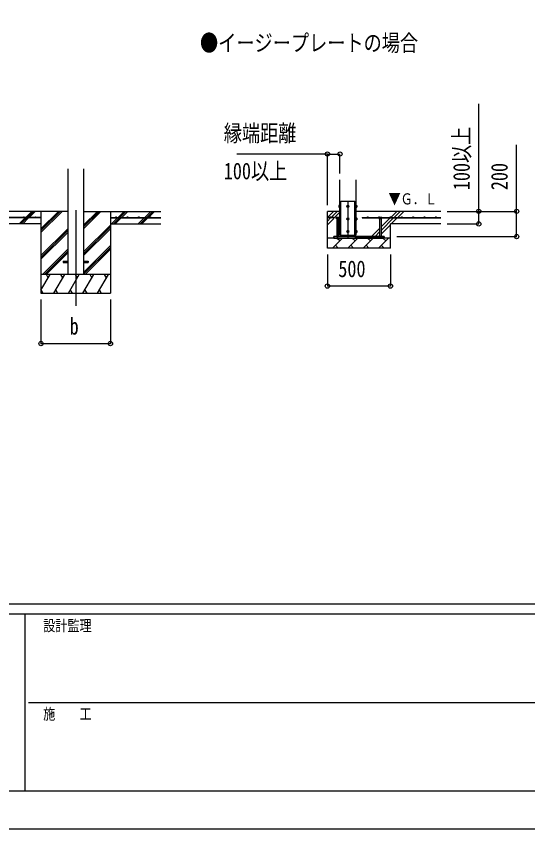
# Model space of a CAD drawing. Units: millimetres, scale not verified. Extents: x -16820 to 16820, y -11880 to 11880.
# Drawn here: x -5287 to -1234, y -11880 to -5438 of the extents above; entities that cross this region are included whole.
import ezdxf
from ezdxf.enums import TextEntityAlignment as Align

# ---------------------------------------------------------------- set-up
doc = ezdxf.new("R2010")
doc.units = ezdxf.units.MM
doc.header["$LTSCALE"] = 50
for name, color, linetype in [('0-2_USER1', 3, 'Continuous'), ('0-4_YKK_12', 2, 'Continuous'), ('0-5_YKK_13', 4, 'Continuous'), ('0-6_YKK_A1', 4, 'Continuous'), ('0-7_YKK_D', 6, 'Continuous'), ('0-8_YKK_ZWAK', 7, 'Continuous')]:
    doc.layers.add(name, color=color, linetype=linetype)
doc.styles.add('ＭＳ ゴシック', font='')
doc.styles.get('ＭＳ ゴシック').set_extended_font_data('MS Gothic')

msp = doc.modelspace()

# ---------------------------------------------------------------- linework, layer by layer
at = {"layer": '0-4_YKK_12'}
for p, q in [((-2659.02, -6902.5), (-2659.02, -7202.5)), ((-4815.62, -6975.79), (-4815.62, -7735))]:
    msp.add_line(p, q, dxfattribs=at)
at = {"layer": '0-5_YKK_13'}
for p, q in [((-2729.72, -6938.51), (-2729.14, -6937.51)), ((-2729.72, -6938.51), (-2729.72, -6951.5)), ((-2729.72, -6951.5), (-2729.14, -6952.51)), ((-2724.22, -6937.51), (-2729.14, -6937.51)), ((-2724.22, -6941.25), (-2729.14, -6941.25)), ((-2724.22, -6948.75), (-2729.14, -6948.75)), ((-2724.22, -6952.51), (-2729.14, -6952.51)), ((-2724.22, -6937.51), (-2724.22, -6952.51)), ((-2722.62, -6937.96), (-2724.22, -6937.96)), ((-2724.22, -6944.5), (-2724.22, -6937.96)), ((-2724.22, -6944.5), (-2722.62, -6944.5)), ((-2724.22, -6945.5), (-2722.62, -6945.5)), ((-2724.22, -6952.05), (-2724.22, -6945.5)), ((-2724.22, -6952.05), (-2722.62, -6952.05)), ((-2722.62, -6944.5), (-2722.62, -6937.96)), ((-2722.62, -6952.05), (-2722.62, -6945.5)), ((-2715.02, -7175), (-2715.02, -6905)), ((-2715.02, -6905), (-2603.02, -6905)), ((-2603.02, -7175), (-2603.02, -6905)), ((-2595.42, -6937.95), (-2593.82, -6937.95)), ((-2595.42, -6944.5), (-2595.42, -6937.95)), ((-2593.82, -6944.5), (-2595.42, -6944.5)), ((-2593.82, -6945.5), (-2595.42, -6945.5)), ((-2595.42, -6952.05), (-2595.42, -6945.5)), ((-2593.82, -6952.05), (-2595.42, -6952.05)), ((-2593.82, -6937.49), (-2588.9, -6937.49)), ((-2593.82, -6937.49), (-2593.82, -6952.51)), ((-2593.82, -6944.5), (-2593.82, -6937.95)), ((-2593.82, -6941.25), (-2588.9, -6941.25)), ((-2593.82, -6952.05), (-2593.82, -6945.5)), ((-2593.82, -6948.75), (-2588.9, -6948.75)), ((-2593.82, -6952.51), (-2588.9, -6952.51)), ((-2588.32, -6938.5), (-2588.9, -6937.49)), ((-2588.32, -6951.5), (-2588.9, -6952.51)), ((-2588.32, -6938.5), (-2588.32, -6951.5)), ((-2751.02, -7032.5), (-2752.49, -7033.35)), ((-2751.02, -7032.5), (-2732.02, -7032.5)), ((-2747.52, -7040.5), (-2747.52, -7185)), ((-2747, -7040.5), (-2747, -7033.35)), ((-2736.03, -7040.5), (-2736.03, -7033.35)), ((-2735.52, -7040.5), (-2735.52, -7185)), ((-2732.02, -7032.5), (-2730.55, -7033.35)), ((-2730.55, -7040.5), (-2730.55, -7033.35)), ((-2729.72, -7038.51), (-2729.14, -7037.51)), ((-2729.72, -7038.51), (-2729.72, -7051.5)), ((-2729.72, -7051.5), (-2729.14, -7052.51)), ((-2724.22, -7037.51), (-2729.14, -7037.51)), ((-2724.22, -7041.25), (-2729.14, -7041.25)), ((-2724.22, -7048.75), (-2729.14, -7048.75)), ((-2724.22, -7052.51), (-2729.14, -7052.51)), ((-2724.22, -7037.51), (-2724.22, -7052.51)), ((-2722.62, -7037.96), (-2724.22, -7037.96)), ((-2724.22, -7044.5), (-2724.22, -7037.96)), ((-2724.22, -7044.5), (-2722.62, -7044.5)), ((-2724.22, -7045.5), (-2722.62, -7045.5)), ((-2724.22, -7052.05), (-2724.22, -7045.5)), ((-2724.22, -7052.05), (-2722.62, -7052.05)), ((-2722.62, -7044.5), (-2722.62, -7037.96)), ((-2722.62, -7052.05), (-2722.62, -7045.5)), ((-2595.42, -7037.95), (-2593.82, -7037.95)), ((-2595.42, -7044.5), (-2595.42, -7037.95)), ((-2593.82, -7044.5), (-2595.42, -7044.5)), ((-2593.82, -7045.5), (-2595.42, -7045.5)), ((-2595.42, -7052.05), (-2595.42, -7045.5)), ((-2593.82, -7052.05), (-2595.42, -7052.05)), ((-2593.82, -7037.49), (-2588.9, -7037.49)), ((-2593.82, -7037.49), (-2593.82, -7052.51)), ((-2593.82, -7044.5), (-2593.82, -7037.95)), ((-2593.82, -7041.25), (-2588.9, -7041.25)), ((-2593.82, -7052.05), (-2593.82, -7045.5)), ((-2593.82, -7048.75), (-2588.9, -7048.75)), ((-2593.82, -7052.51), (-2588.9, -7052.51)), ((-2588.32, -7038.5), (-2588.9, -7037.49)), ((-2588.32, -7051.5), (-2588.9, -7052.51)), ((-2588.32, -7038.5), (-2588.32, -7051.5)), ((-2411.02, -7032.5), (-2412.49, -7033.35)), ((-2412.49, -7040.5), (-2412.49, -7033.35)), ((-2392.02, -7032.5), (-2411.02, -7032.5)), ((-2407.52, -7040.5), (-2407.52, -7185)), ((-2407, -7040.5), (-2407, -7033.35)), ((-2396.03, -7040.5), (-2396.03, -7033.35)), ((-2395.52, -7040.5), (-2395.52, -7185)), ((-2392.02, -7032.5), (-2390.55, -7033.35)), ((-2729.72, -7138.51), (-2729.14, -7137.51)), ((-2729.72, -7138.51), (-2729.72, -7151.5)), ((-2724.22, -7137.51), (-2729.14, -7137.51)), ((-2724.22, -7141.25), (-2729.14, -7141.25)), ((-2724.22, -7148.75), (-2729.14, -7148.75)), ((-2724.22, -7137.51), (-2724.22, -7152.51)), ((-2722.62, -7137.96), (-2724.22, -7137.96)), ((-2724.22, -7144.5), (-2724.22, -7137.96)), ((-2724.22, -7144.5), (-2722.62, -7144.5)), ((-2724.22, -7145.5), (-2722.62, -7145.5)), ((-2724.22, -7152.05), (-2724.22, -7145.5)), ((-2722.62, -7144.5), (-2722.62, -7137.96)), ((-2722.62, -7152.05), (-2722.62, -7145.5)), ((-2595.42, -7137.95), (-2593.82, -7137.95)), ((-2595.42, -7144.5), (-2595.42, -7137.95)), ((-2593.82, -7144.5), (-2595.42, -7144.5)), ((-2593.82, -7145.5), (-2595.42, -7145.5)), ((-2595.42, -7152.05), (-2595.42, -7145.5)), ((-2593.82, -7137.49), (-2588.9, -7137.49)), ((-2593.82, -7137.49), (-2593.82, -7152.51)), ((-2593.82, -7144.5), (-2593.82, -7137.95)), ((-2593.82, -7141.25), (-2588.9, -7141.25)), ((-2593.82, -7152.05), (-2593.82, -7145.5)), ((-2593.82, -7148.75), (-2588.9, -7148.75)), ((-2588.32, -7138.5), (-2588.9, -7137.49)), ((-2588.32, -7138.5), (-2588.32, -7151.5)), ((-2371.52, -7185), (-2771.52, -7185)), ((-2771.52, -7197), (-2771.52, -7185)), ((-2771.52, -7197), (-2371.52, -7197)), ((-2747.52, -7185), (-2735.52, -7185)), ((-2747.52, -7198.5), (-2735.52, -7198.5)), ((-2729.72, -7151.5), (-2729.14, -7152.51)), ((-2724.22, -7152.51), (-2729.14, -7152.51)), ((-2724.22, -7152.05), (-2722.62, -7152.05)), ((-2715.02, -7185), (-2715.02, -7175)), ((-2603.02, -7185), (-2603.02, -7175)), ((-2593.82, -7152.05), (-2595.42, -7152.05)), ((-2593.82, -7152.51), (-2588.9, -7152.51)), ((-2588.32, -7151.5), (-2588.9, -7152.51)), ((-2395.52, -7185), (-2407.52, -7185)), ((-2395.52, -7198.5), (-2407.52, -7198.5)), ((-2371.52, -7197), (-2371.52, -7185)), ((-4915.62, -7380.5), (-4915.62, -7389.5)), ((-4915.62, -7380.5), (-4878.12, -7380.5)), ((-4915.62, -7389.5), (-4878.12, -7389.5)), ((-4753.12, -7380.5), (-4715.62, -7380.5)), ((-4753.12, -7389.5), (-4715.62, -7389.5)), ((-4715.62, -7380.5), (-4715.62, -7389.5))]:
    msp.add_line(p, q, dxfattribs=at)
for points in [[(-2721.52, -6936.5), (-2722.62, -6936.5), (-2722.62, -6953.5), (-2721.52, -6953.5)], [(-2596.52, -6936.5), (-2595.42, -6936.5), (-2595.42, -6953.5), (-2596.52, -6953.5)], [(-2730.55, -7040.5), (-2752.49, -7040.5), (-2752.49, -7033.35)], [(-2721.52, -7036.5), (-2722.62, -7036.5), (-2722.62, -7053.5), (-2721.52, -7053.5)], [(-2596.52, -7036.5), (-2595.42, -7036.5), (-2595.42, -7053.5), (-2596.52, -7053.5)], [(-2412.49, -7040.5), (-2390.55, -7040.5), (-2390.55, -7033.35)], [(-2721.52, -7136.5), (-2722.62, -7136.5), (-2722.62, -7153.5), (-2721.52, -7153.5)], [(-2596.52, -7136.5), (-2595.42, -7136.5), (-2595.42, -7153.5), (-2596.52, -7153.5)], [(-2747.52, -7197), (-2747.52, -7198.5), (-2745.52, -7200.5), (-2737.52, -7200.5)], [(-2735.52, -7197), (-2735.52, -7198.5), (-2737.52, -7200.5)], [(-2407.52, -7197), (-2407.52, -7198.5), (-2405.52, -7200.5)], [(-2395.52, -7197), (-2395.52, -7198.5), (-2397.52, -7200.5), (-2405.52, -7200.5)]]:
    msp.add_lwpolyline(points, dxfattribs=at)
for points in [[(-2659.02, -6937.49), (-2665.52, -6941.25), (-2665.52, -6948.75), (-2659.02, -6952.51), (-2652.52, -6948.75), (-2652.52, -6941.25)], [(-2659.02, -7037.49), (-2665.52, -7041.25), (-2665.52, -7048.75), (-2659.02, -7052.51), (-2652.52, -7048.75), (-2652.52, -7041.25)], [(-2659.02, -7137.49), (-2665.52, -7141.25), (-2665.52, -7148.75), (-2659.02, -7152.51), (-2652.52, -7148.75), (-2652.52, -7141.25)]]:
    msp.add_lwpolyline(points, close=True, dxfattribs=at)
for centre, radius in [((-2659.02, -6945), 8.5), ((-2659.02, -6945), 6.5), ((-2659.02, -7045), 8.5), ((-2659.02, -7045), 6.5), ((-2659.02, -7145), 8.5), ((-2659.02, -7145), 6.5)]:
    msp.add_circle(centre, radius, dxfattribs=at)
for centre, radius, start, end in [((-2717.3, -6945), 12.42, 162.41205, 197.58795), ((-2726.41, -6939.38), 3.31, 145.51973, 214.48027), ((-2726.39, -6950.63), 3.32, 145.61575, 214.38425), ((-2659.02, -6945), 7.05, 157.21814, 202.78186), ((-2659.02, -6945), 7.05, 97.21814, 142.78186), ((-2659.02, -6945), 7.05, 217.21814, 262.78186), ((-2659.02, -6945), 7.05, 37.21814, 82.78186), ((-2659.02, -6945), 7.05, 277.21814, 322.78186), ((-2659.02, -6945), 7.05, 337.21814, 22.78186), ((-2591.64, -6939.37), 3.32, 325.61575, 34.38425), ((-2600.74, -6945), 12.42, 342.41205, 17.58795), ((-2591.64, -6950.63), 3.32, 325.61575, 34.38425), ((-2749.74, -7037.36), 4.86, 55.61575, 124.38425), ((-2741.52, -7050.65), 18.15, 72.41205, 107.58795), ((-2733.29, -7037.36), 4.86, 55.61575, 124.38425), ((-2717.3, -7045), 12.42, 162.41205, 197.58795), ((-2726.41, -7039.38), 3.31, 145.51973, 214.48027), ((-2726.39, -7050.63), 3.32, 145.61575, 214.38425), ((-2659.02, -7045), 7.05, 157.21814, 202.78186), ((-2659.02, -7045), 7.05, 97.21814, 142.78186), ((-2659.02, -7045), 7.05, 217.21814, 262.78186), ((-2659.02, -7045), 7.05, 37.21814, 82.78186), ((-2659.02, -7045), 7.05, 277.21814, 322.78186), ((-2659.02, -7045), 7.05, 337.21814, 22.78186), ((-2591.64, -7039.37), 3.32, 325.61575, 34.38425), ((-2600.74, -7045), 12.42, 342.41205, 17.58795), ((-2591.64, -7050.63), 3.32, 325.61575, 34.38425), ((-2409.74, -7037.36), 4.86, 55.61575, 124.38425), ((-2401.52, -7050.65), 18.15, 72.41205, 107.58795), ((-2393.29, -7037.36), 4.86, 55.61575, 124.38425), ((-2717.3, -7145), 12.42, 162.41205, 197.58795), ((-2726.41, -7139.38), 3.31, 145.51973, 214.48027), ((-2726.39, -7150.63), 3.32, 145.61575, 214.38425), ((-2659.02, -7145), 7.05, 157.21814, 202.78186), ((-2659.02, -7145), 7.05, 97.21814, 142.78186), ((-2659.02, -7145), 7.05, 217.21814, 262.78186), ((-2659.02, -7145), 7.05, 37.21814, 82.78186), ((-2659.02, -7145), 7.05, 277.21814, 322.78186), ((-2659.02, -7145), 7.05, 337.21814, 22.78186), ((-2591.64, -7139.37), 3.32, 325.61575, 34.38425), ((-2600.74, -7145), 12.42, 342.41205, 17.58795), ((-2591.64, -7150.63), 3.32, 325.61575, 34.38425)]:
    msp.add_arc(centre, radius, start, end, dxfattribs=at)
at = {"layer": '0-6_YKK_A1'}
for p, q in [((-4878.12, -6648.65), (-4878.12, -7485)), ((-4753.12, -6648.65), (-4753.12, -7485)), ((-2721.52, -7175), (-2721.52, -6735)), ((-2596.52, -6735), (-2596.52, -7175)), ((-4878.12, -6985), (-5490.62, -6985)), ((-5211.65, -7032.5), (-5164.15, -6985)), ((-5197.51, -7032.5), (-5150.01, -6985)), ((-5183.37, -7032.5), (-5135.87, -6985)), ((-5090.62, -6985), (-5090.62, -7635)), ((-5090.62, -7151.88), (-4923.74, -6985)), ((-5090.62, -7137.74), (-4937.88, -6985)), ((-5090.62, -7123.6), (-4952.02, -6985)), ((-4753.12, -7122.75), (-4615.37, -6985)), ((-4753.12, -7108.61), (-4629.51, -6985)), ((-4753.12, -7094.46), (-4643.65, -6985)), ((-4753.12, -6985), (-4140.62, -6985)), ((-4540.62, -6985), (-4540.62, -7635)), ((-4479.02, -7032.5), (-4431.52, -6985)), ((-4464.88, -7032.5), (-4417.38, -6985)), ((-4450.74, -7032.5), (-4403.24, -6985)), ((-4266.89, -7032.5), (-4219.39, -6985)), ((-4252.75, -7032.5), (-4205.25, -6985)), ((-4238.6, -7032.5), (-4191.1, -6985)), ((-2721.52, -6985), (-2821.52, -6985)), ((-2821.52, -7277), (-2821.52, -6985)), ((-2821.52, -7091), (-2721.52, -6991)), ((-2819.59, -7032.5), (-2772.09, -6985)), ((-2791.3, -7032.5), (-2743.8, -6985)), ((-1921.52, -6985), (-2596.52, -6985)), ((-2319.59, -7032.5), (-2272.09, -6985)), ((-2291.3, -7032.5), (-2243.8, -6985)), ((-2263.02, -7032.5), (-2215.52, -6985)), ((-5090.62, -7032.5), (-5490.62, -7032.5)), ((-5090.62, -7037.5), (-5490.62, -7037.5)), ((-5090.62, -7085), (-5490.62, -7085)), ((-5262.75, -7083.6), (-5216.65, -7037.5)), ((-5250.01, -7085), (-5202.51, -7037.5)), ((-5235.87, -7085), (-5188.37, -7037.5)), ((-5090.62, -7032.5), (-5090.62, -7037.5)), ((-4540.62, -7032.5), (-4140.62, -7032.5)), ((-4540.62, -7032.5), (-4540.62, -7037.5)), ((-4540.62, -7037.5), (-4140.62, -7037.5)), ((-4540.62, -7085), (-4140.62, -7085)), ((-4531.52, -7085), (-4484.02, -7037.5)), ((-4517.38, -7085), (-4469.88, -7037.5)), ((-4503.24, -7085), (-4455.74, -7037.5)), ((-4319.39, -7085), (-4271.89, -7037.5)), ((-4305.25, -7085), (-4257.75, -7037.5)), ((-4291.11, -7085), (-4243.6, -7037.5)), ((-2771.52, -7032.5), (-2821.52, -7032.5)), ((-2821.52, -7062.71), (-2796.3, -7037.5)), ((-2771.52, -7037.5), (-2821.52, -7037.5)), ((-2771.52, -7032.5), (-2771.52, -7037.5)), ((-2546.52, -7032.5), (-1921.52, -7032.5)), ((-2546.52, -7032.5), (-2546.52, -7037.5)), ((-2546.52, -7037.5), (-2412.49, -7037.5)), ((-2395.52, -7136.71), (-2296.3, -7037.5)), ((-2395.52, -7108.43), (-2324.59, -7037.5)), ((-2390.55, -7037.5), (-1921.52, -7037.5)), ((-2321.52, -7277), (-2321.52, -7085)), ((-1921.52, -7085), (-2321.52, -7085)), ((-2315.52, -7085), (-2268.02, -7037.5)), ((-5090.62, -7335.73), (-4878.12, -7123.23)), ((-5090.62, -7349.87), (-4878.12, -7137.37)), ((-4753.12, -7306.59), (-4540.62, -7094.1)), ((-4753.12, -7320.74), (-4540.62, -7108.24)), ((-4753.12, -7334.88), (-4540.62, -7122.38)), ((-2472.09, -7185), (-2407.52, -7120.43)), ((-2443.8, -7185), (-2407.52, -7148.71)), ((-2395.52, -7165), (-2321.52, -7091)), ((-5090.62, -7364.01), (-4878.12, -7151.51)), ((-2321.52, -7197), (-2821.52, -7197)), ((-2780.78, -7277), (-2700.78, -7197)), ((-2723.44, -7219.66), (-2742.6, -7200.5)), ((-2721.52, -7175), (-2596.52, -7175)), ((-2659.36, -7277), (-2579.36, -7197)), ((-2602.02, -7219.66), (-2624.68, -7197)), ((-2603.02, -7185), (-2371.52, -7185)), ((-2537.94, -7277), (-2457.94, -7197)), ((-2480.6, -7219.66), (-2503.26, -7197)), ((-2416.52, -7277), (-2336.52, -7197)), ((-2415.52, -7185), (-2407.52, -7177)), ((-2359.18, -7219.66), (-2381.84, -7197)), ((-2371.52, -7185), (-2371.52, -7197)), ((-4753.12, -7468.72), (-4540.62, -7256.23)), ((-4753.12, -7482.87), (-4540.62, -7270.37)), ((-2321.52, -7277), (-2821.52, -7277)), ((-2758.12, -7254.34), (-2735.46, -7277)), ((-2636.7, -7254.34), (-2614.04, -7277)), ((-2515.28, -7254.34), (-2492.62, -7277)), ((-2393.86, -7254.34), (-2371.19, -7277)), ((-5077.76, -7485), (-4878.12, -7285.36)), ((-5063.62, -7485), (-4878.12, -7299.5)), ((-5049.47, -7485), (-4878.12, -7313.64)), ((-4741.11, -7485), (-4540.62, -7284.51)), ((-4540.62, -7485), (-5090.62, -7485)), ((-5090.62, -7610.45), (-5018.19, -7485)), ((-5033.19, -7510.98), (-5048.19, -7485)), ((-4989.32, -7635), (-4902.72, -7485)), ((-4917.72, -7510.98), (-4932.72, -7485)), ((-4873.85, -7635), (-4787.25, -7485)), ((-4802.25, -7510.98), (-4817.25, -7485)), ((-4758.38, -7635), (-4671.78, -7485)), ((-4686.78, -7510.98), (-4701.78, -7485)), ((-4642.91, -7635), (-4556.31, -7485)), ((-4571.31, -7510.98), (-4586.31, -7485)), ((-5090.62, -7635), (-4540.62, -7635)), ((-5089.79, -7609.02), (-5074.79, -7635)), ((-4974.32, -7609.02), (-4959.32, -7635)), ((-4858.85, -7609.02), (-4843.85, -7635)), ((-4743.38, -7609.02), (-4728.38, -7635)), ((-4627.91, -7609.02), (-4612.91, -7635))]:
    msp.add_line(p, q, dxfattribs=at)
msp.add_lwpolyline([(-2715.02, -7185), (-2771.52, -7185), (-2771.52, -7197)], dxfattribs=at)
for centre in [(-5225.62, -7030), (-5135.62, -7030), (-4495.62, -7030), (-4405.62, -7030), (-4315.62, -7030), (-4225.62, -7030), (-2796.52, -7030), (-2501.52, -7030), (-2411.52, -7030), (-2321.52, -7030), (-2231.52, -7030), (-2141.52, -7030), (-2051.52, -7030), (-1961.52, -7030)]:
    msp.add_circle(centre, 2.5, dxfattribs=at)
at = {"layer": '0-7_YKK_D'}
for p, q in [((-2821.52, -6530.47), (-3539.32, -6530.47)), ((-2821.52, -6935), (-2821.52, -6529.47)), ((-2821.52, -6530.47), (-2721.52, -6530.47)), ((-2721.52, -6685), (-2721.52, -6529.47)), ((-1871.52, -6985), (-1621.02, -6985)), ((-1871.52, -6985), (-1320.52, -6985)), ((-1871.52, -7085), (-1621.02, -7085)), ((-2271.52, -7185), (-1320.52, -7185)), ((-2821.52, -7327), (-2821.52, -7579)), ((-2321.52, -7327), (-2321.52, -7579)), ((-2321.52, -7578), (-2821.52, -7578)), ((-5090.62, -7683.25), (-5090.62, -8034.25)), ((-4540.62, -7683.25), (-4540.62, -8034.25)), ((-5090.62, -8033.25), (-4540.62, -8033.25))]:
    msp.add_line(p, q, dxfattribs=at)
for points in [[(-1621.52, -7085), (-1621.52, -6985), (-1621.52, -6132.2)], [(-1321.52, -7185), (-1321.52, -6985), (-1321.52, -6458.6)]]:
    msp.add_lwpolyline(points, dxfattribs=at)
for centre in [(-2821.52, -6530.47), (-2721.52, -6530.47), (-1621.52, -6985), (-1321.52, -6985), (-1621.52, -7085), (-1321.52, -7185), (-2821.52, -7578), (-2321.52, -7578), (-5090.62, -8033.25), (-4540.62, -8033.25)]:
    msp.add_circle(centre, 17, dxfattribs=at)
at = {"layer": '0-8_YKK_ZWAK'}
for p, q in [((15580.08, -10100), (-15619.92, -10100)), ((-5219.92, -10180), (-15619.92, -10180)), ((-5219.92, -10180), (-5219.92, -11580)), ((-19.92, -10180), (-5219.92, -10180)), ((-5189.92, -10880), (-19.92, -10880)), ((-15619.92, -11580), (-5219.92, -11580)), ((-5219.92, -11580), (-19.92, -11580))]:
    msp.add_line(p, q, dxfattribs=at)
msp.add_lwpolyline([(-16820, -11880), (16820, -11880), (16820, 11880), (-16820, 11880)], close=True, dxfattribs=at)

# ---------------------------------------------------------------- texts
at = {"layer": '0-2_USER1', "style": 'ＭＳ ゴシック', "width": 0.8}
msp.add_text('●イージープレートの場合', height=132, dxfattribs=at).set_placement((-3830.71, -5755.08), align=Align.BOTTOM_LEFT)
at = {"layer": '0-6_YKK_A1', "style": 'ＭＳ ゴシック', "width": 0.8}
msp.add_text('▼Ｇ．Ｌ', height=87.98, dxfattribs=at).set_placement((-2336.97, -6956.55), align=Align.BOTTOM_LEFT)
at = {"layer": '0-7_YKK_D', "style": 'ＭＳ ゴシック', "width": 0.8}
for s, p in [('縁端距離', (-3642.32, -6470.47)), ('100以上', (-3642.32, -6770.47)), ('500', (-2734.72, -7546)), ('b', (-4863.62, -8001.25))]:
    msp.add_text(s, height=132, dxfattribs=at).set_placement(p, align=Align.BOTTOM_LEFT)
for s, p in [('100以上', (-1653.52, -6817)), ('200', (-1353.52, -6817))]:
    msp.add_text(s, height=132, rotation=90, dxfattribs=at).set_placement(p, align=Align.BOTTOM_LEFT)
at = {"layer": '0-8_YKK_ZWAK', "style": 'ＭＳ ゴシック', "width": 0.8}
for s, p in [('設計監理', (-5073.25, -10340)), ('施\u3000\u3000工', (-5073.25, -11040))]:
    msp.add_text(s, height=87.98, dxfattribs=at).set_placement(p, align=Align.BOTTOM_LEFT)

doc.saveas('drawing.dxf')
